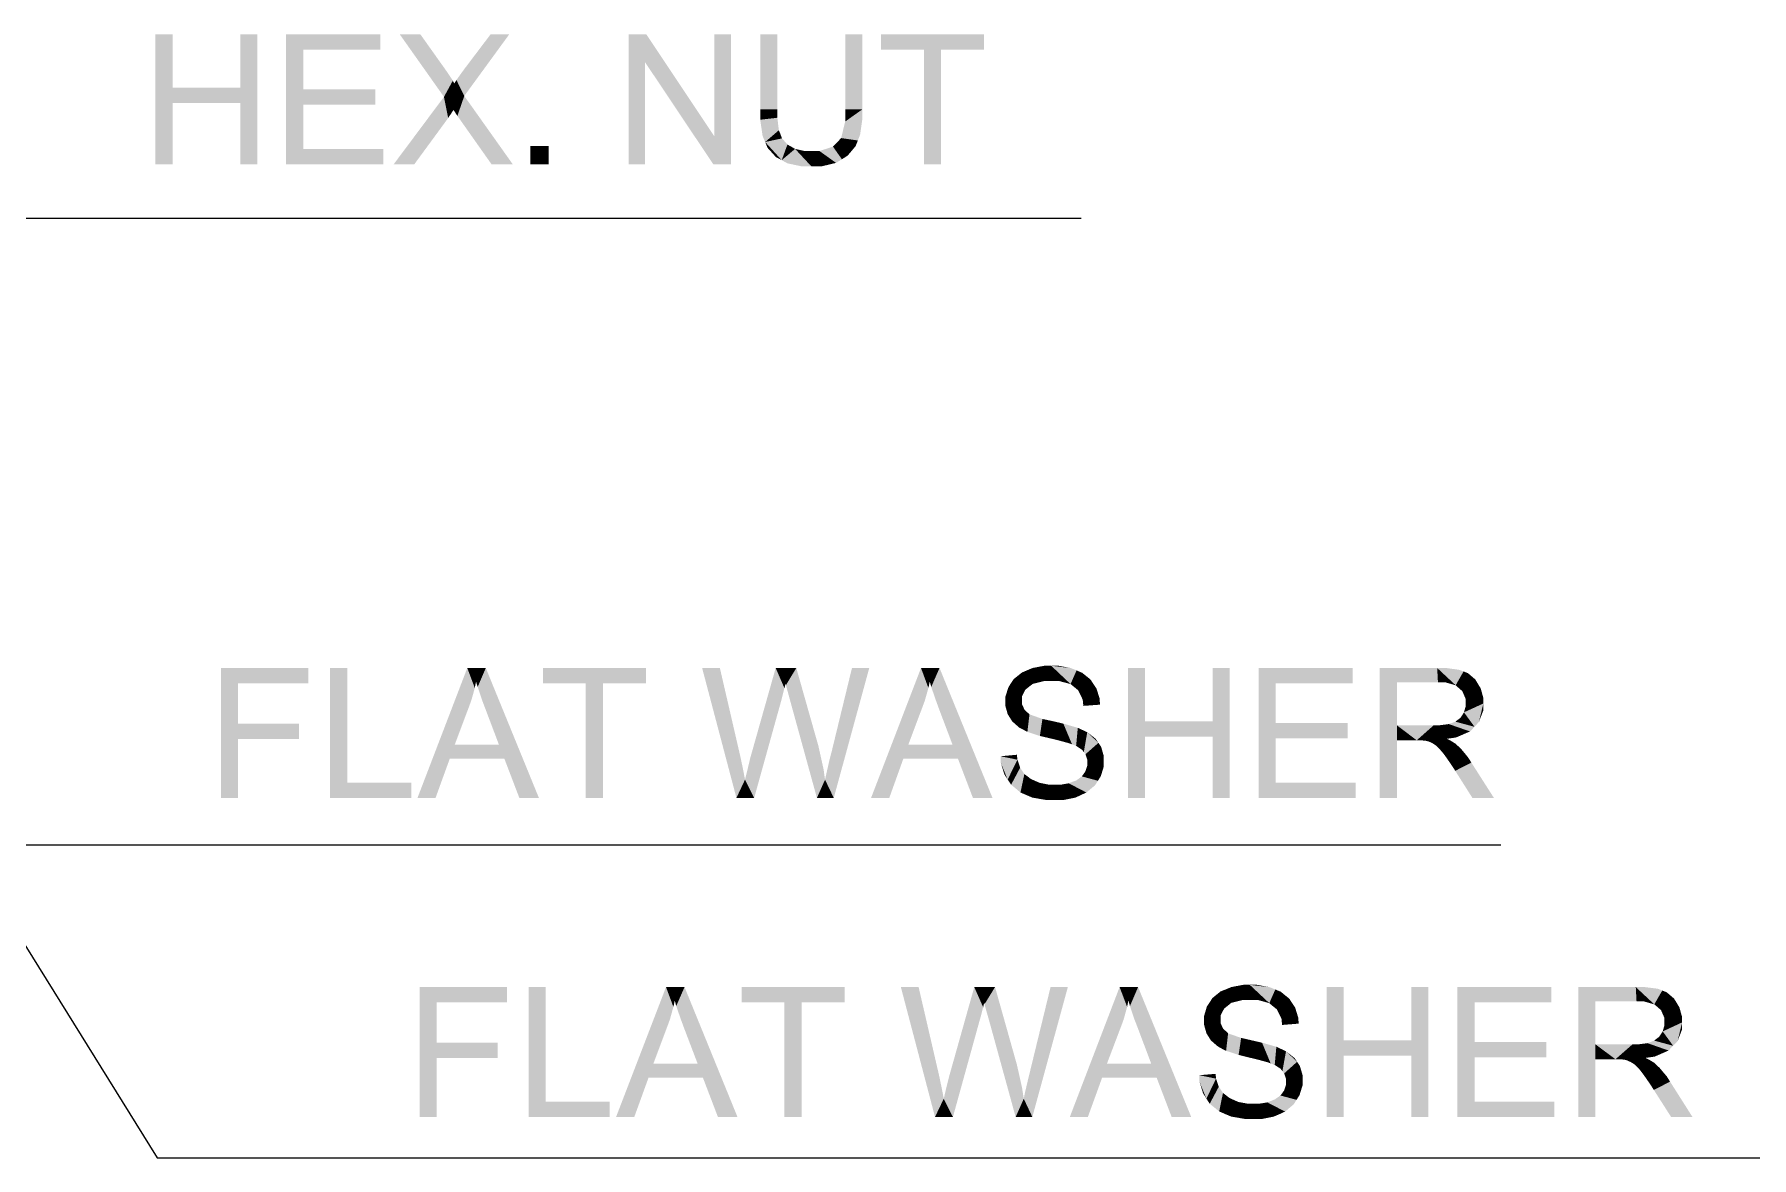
# Model space of a CAD drawing. Header units: millimetres. Extents: x 2 to 579, y 1 to 405.
# Drawn here: x 269.63 to 281.05, y 115.74 to 123.21 of the extents above; entities that cross this region are included whole.
import ezdxf

# ---------------------------------------------------------------- set-up
doc = ezdxf.new("R2010")
doc.units = ezdxf.units.MM
doc.linetypes.add('XKITLINE00', pattern=[0])
doc.layers.add('LinkedObject', color=7, linetype='Continuous', lineweight=0)

# ---------------------------------------------------------------- blocks, each defined once
blk = doc.blocks.new('*A4')
at = {"layer": 'LinkedObject'}
for points in [[(270.553, 122.858), (270.439, 122.349), (270.439, 123.213)], [(270.553, 122.858), (270.439, 123.213), (270.553, 123.213)], [(271.117, 123.213), (271.003, 122.858), (271.003, 123.213)], [(271.003, 122.756), (271.003, 122.858), (271.117, 123.213)], [(271.003, 122.756), (271.117, 123.213), (271.117, 122.349)], [(271.422, 122.847), (271.308, 122.349), (271.308, 123.213)], [(271.422, 122.847), (271.308, 123.213), (271.422, 123.111)], [(271.933, 123.111), (271.308, 123.213), (271.933, 123.213)], [(271.422, 123.111), (271.308, 123.213), (271.933, 123.111)], [(272.2, 123.213), (272.357, 122.797), (272.063, 123.213)], [(272.357, 122.992), (272.357, 122.797), (272.2, 123.213)], [(272.492, 122.803), (272.493, 122.983), (272.791, 123.213)], [(272.791, 123.213), (272.493, 122.983), (272.667, 123.213)], [(273.584, 123.213), (273.694, 123.027), (273.584, 122.349)], [(273.694, 123.027), (273.584, 123.213), (273.702, 123.213)], [(273.694, 123.027), (273.702, 123.213), (274.147, 122.349)], [(274.147, 122.349), (273.702, 123.213), (274.154, 122.535)], [(274.264, 123.213), (274.154, 122.535), (274.154, 123.213)], [(274.264, 122.349), (274.154, 122.535), (274.264, 123.213)], [(274.573, 123.213), (274.459, 122.714), (274.459, 123.213)], [(274.573, 122.714), (274.459, 122.714), (274.573, 123.213)], [(275.138, 123.213), (275.024, 122.714), (275.024, 123.213)], [(275.138, 122.714), (275.024, 122.714), (275.138, 123.213)], [(275.263, 123.213), (275.547, 123.111), (275.263, 123.111)], [(275.661, 123.111), (275.547, 123.111), (275.263, 123.213)], [(275.661, 123.111), (275.263, 123.213), (275.947, 123.213)], [(275.661, 123.111), (275.947, 123.213), (275.947, 123.111)], [(275.547, 122.349), (275.661, 123.111), (275.661, 122.349)], [(275.547, 123.111), (275.661, 123.111), (275.547, 122.349)], [(272.381, 122.958), (272.357, 122.797), (272.357, 122.992)], [(272.416, 122.905), (272.357, 122.797), (272.381, 122.958)], [(272.474, 122.957), (272.492, 122.803), (272.44, 122.909)], [(272.493, 122.983), (272.492, 122.803), (272.474, 122.957)], [(273.584, 122.349), (273.694, 123.027), (273.694, 122.349)], [(270.553, 122.756), (270.439, 122.349), (270.553, 122.858)], [(270.553, 122.858), (271.003, 122.756), (270.553, 122.756)], [(271.003, 122.858), (271.003, 122.756), (270.553, 122.858)], [(271.422, 122.745), (271.308, 122.349), (271.422, 122.847)], [(271.901, 122.745), (271.422, 122.847), (271.901, 122.847)], [(271.422, 122.745), (271.422, 122.847), (271.901, 122.745)], [(272.426, 122.886), (272.357, 122.797), (272.416, 122.905)], [(272.357, 122.797), (272.426, 122.886), (272.492, 122.803)], [(272.44, 122.909), (272.492, 122.803), (272.426, 122.886)], [(270.439, 122.349), (270.553, 122.756), (270.553, 122.349)], [(271.003, 122.756), (271.117, 122.349), (271.003, 122.349)], [(271.422, 122.451), (271.308, 122.349), (271.422, 122.745)], [(272.357, 122.797), (272.379, 122.648), (272.023, 122.349)], [(272.492, 122.803), (272.42, 122.71), (272.357, 122.797)], [(272.379, 122.648), (272.357, 122.797), (272.385, 122.657)], [(272.385, 122.657), (272.357, 122.797), (272.406, 122.688)], [(272.406, 122.688), (272.357, 122.797), (272.42, 122.71)], [(272.42, 122.71), (272.492, 122.803), (272.429, 122.697)], [(272.429, 122.697), (272.492, 122.803), (272.446, 122.67)], [(272.446, 122.67), (272.492, 122.803), (272.456, 122.657)], [(272.456, 122.657), (272.492, 122.803), (272.673, 122.349)], [(272.673, 122.349), (272.492, 122.803), (272.814, 122.349)], [(274.573, 122.714), (274.459, 122.645), (274.459, 122.714)], [(274.573, 122.658), (274.459, 122.645), (274.573, 122.714)], [(274.997, 122.523), (275.138, 122.714), (275.108, 122.507)], [(275.024, 122.633), (275.138, 122.714), (274.997, 122.523)], [(275.138, 122.714), (275.024, 122.633), (275.024, 122.714)], [(275.108, 122.507), (275.138, 122.714), (275.123, 122.545)], [(275.123, 122.545), (275.138, 122.714), (275.138, 122.649)], [(272.023, 122.349), (272.379, 122.648), (272.16, 122.349)], [(274.573, 122.658), (274.492, 122.497), (274.459, 122.645)], [(274.459, 122.645), (274.492, 122.497), (274.475, 122.537)], [(274.583, 122.575), (274.492, 122.497), (274.573, 122.658)], [(274.154, 122.535), (274.264, 122.349), (274.147, 122.349)], [(274.492, 122.497), (274.583, 122.575), (274.594, 122.548)], [(274.604, 122.521), (274.492, 122.497), (274.594, 122.548)], [(274.604, 122.521), (274.602, 122.376), (274.492, 122.497)], [(274.492, 122.497), (274.602, 122.376), (274.508, 122.458)], [(274.64, 122.48), (274.602, 122.376), (274.604, 122.521)], [(274.97, 122.494), (275.04, 122.406), (274.943, 122.466)], [(275.108, 122.507), (274.97, 122.494), (274.997, 122.523)], [(275.093, 122.469), (274.97, 122.494), (275.108, 122.507)], [(275.04, 122.406), (274.97, 122.494), (275.093, 122.469)], [(271.308, 122.349), (271.422, 122.451), (271.953, 122.349)], [(271.953, 122.349), (271.422, 122.451), (271.953, 122.451)], [(273.053, 122.47), (272.932, 122.349), (272.932, 122.47)], [(273.053, 122.349), (272.932, 122.349), (273.053, 122.47)], [(274.508, 122.458), (274.602, 122.376), (274.563, 122.397)], [(274.602, 122.376), (274.64, 122.48), (274.665, 122.466)], [(274.691, 122.451), (274.602, 122.376), (274.665, 122.466)], [(274.691, 122.451), (274.8, 122.334), (274.602, 122.376)], [(274.602, 122.376), (274.8, 122.334), (274.64, 122.355)], [(274.753, 122.437), (274.8, 122.334), (274.691, 122.451)], [(274.8, 122.334), (274.753, 122.437), (274.79, 122.437)], [(274.853, 122.437), (274.8, 122.334), (274.79, 122.437)], [(274.8, 122.334), (274.853, 122.437), (274.863, 122.334)], [(275.002, 122.382), (274.853, 122.437), (274.943, 122.466)], [(274.963, 122.358), (274.853, 122.437), (275.002, 122.382)], [(274.863, 122.334), (274.853, 122.437), (274.963, 122.358)], [(274.943, 122.466), (275.04, 122.406), (275.002, 122.382)], [(274.64, 122.355), (274.8, 122.334), (274.739, 122.334)], [(270.988, 118.629), (270.874, 118.135), (270.874, 118.999)], [(270.988, 118.629), (270.874, 118.999), (270.988, 118.897)], [(271.456, 118.897), (270.874, 118.999), (271.456, 118.999)], [(270.988, 118.897), (270.874, 118.999), (271.456, 118.897)], [(271.714, 118.999), (271.6, 118.135), (271.6, 118.999)], [(271.714, 118.237), (271.6, 118.135), (271.714, 118.999)], [(272.512, 118.999), (272.524, 118.743), (272.181, 118.135)], [(272.524, 118.743), (272.512, 118.999), (272.539, 118.784)], [(272.539, 118.784), (272.512, 118.999), (272.562, 118.866)], [(272.562, 118.866), (272.512, 118.999), (272.57, 118.908)], [(272.635, 118.999), (272.57, 118.908), (272.512, 118.999)], [(272.57, 118.908), (272.635, 118.999), (272.581, 118.873)], [(272.581, 118.873), (272.635, 118.999), (272.611, 118.783)], [(272.611, 118.783), (272.635, 118.999), (272.632, 118.728)], [(272.632, 118.728), (272.635, 118.999), (272.722, 118.49)], [(272.722, 118.49), (272.635, 118.999), (272.758, 118.397)], [(272.758, 118.397), (272.635, 118.999), (272.988, 118.135)], [(273.015, 118.999), (273.299, 118.897), (273.015, 118.897)], [(273.413, 118.897), (273.299, 118.897), (273.015, 118.999)], [(273.413, 118.897), (273.015, 118.999), (273.699, 118.999)], [(273.413, 118.897), (273.699, 118.999), (273.699, 118.897)], [(274.191, 118.999), (274.301, 118.135), (274.073, 118.999)], [(274.322, 118.432), (274.301, 118.135), (274.191, 118.999)], [(274.562, 118.999), (274.602, 118.793), (274.397, 118.415)], [(274.602, 118.793), (274.562, 118.999), (274.607, 118.814)], [(274.607, 118.814), (274.562, 118.999), (274.62, 118.865)], [(274.62, 118.865), (274.562, 118.999), (274.628, 118.895)], [(274.699, 118.999), (274.628, 118.895), (274.562, 118.999)], [(274.628, 118.895), (274.699, 118.999), (274.63, 118.885)], [(274.63, 118.885), (274.699, 118.999), (274.644, 118.834)], [(274.644, 118.834), (274.699, 118.999), (274.655, 118.793)], [(274.655, 118.793), (274.699, 118.999), (274.823, 118.561)], [(275.184, 118.999), (274.934, 118.443), (275.069, 118.999)], [(274.948, 118.135), (274.934, 118.443), (275.184, 118.999)], [(275.528, 118.999), (275.539, 118.743), (275.196, 118.135)], [(275.539, 118.743), (275.528, 118.999), (275.554, 118.784)], [(275.554, 118.784), (275.528, 118.999), (275.577, 118.866)], [(275.577, 118.866), (275.528, 118.999), (275.586, 118.908)], [(275.651, 118.999), (275.586, 118.908), (275.528, 118.999)], [(275.586, 118.908), (275.651, 118.999), (275.596, 118.873)], [(275.596, 118.873), (275.651, 118.999), (275.627, 118.783)], [(275.627, 118.783), (275.651, 118.999), (275.647, 118.728)], [(275.647, 118.728), (275.651, 118.999), (275.737, 118.49)], [(275.737, 118.49), (275.651, 118.999), (275.773, 118.397)], [(275.773, 118.397), (275.651, 118.999), (276.003, 118.135)], [(276.199, 118.969), (276.246, 118.874), (276.145, 118.926)], [(276.27, 118.893), (276.199, 118.969), (276.234, 118.984)], [(276.246, 118.874), (276.199, 118.969), (276.27, 118.893)], [(276.27, 118.999), (276.345, 118.912), (276.234, 118.984)], [(276.234, 118.984), (276.345, 118.912), (276.27, 118.893)], [(276.349, 119.014), (276.345, 118.912), (276.27, 118.999)], [(276.393, 119.014), (276.345, 118.912), (276.349, 119.014)], [(276.345, 118.912), (276.393, 119.014), (276.397, 118.912)], [(276.393, 119.014), (276.447, 118.912), (276.397, 118.912)], [(276.525, 118.998), (276.393, 119.014), (276.441, 119.014)], [(276.562, 118.983), (276.393, 119.014), (276.525, 118.998)], [(276.522, 118.892), (276.393, 119.014), (276.562, 118.983)], [(276.447, 118.912), (276.393, 119.014), (276.522, 118.892)], [(276.562, 118.983), (276.548, 118.871), (276.522, 118.892)], [(276.599, 118.967), (276.548, 118.871), (276.562, 118.983)], [(276.548, 118.871), (276.599, 118.967), (276.573, 118.85)], [(276.573, 118.85), (276.599, 118.967), (276.675, 118.891)], [(276.675, 118.891), (276.599, 118.967), (276.655, 118.922)], [(277.017, 118.644), (276.903, 118.135), (276.903, 118.999)], [(277.017, 118.644), (276.903, 118.999), (277.017, 118.999)], [(277.58, 118.999), (277.466, 118.644), (277.466, 118.999)], [(277.466, 118.542), (277.466, 118.644), (277.58, 118.999)], [(277.466, 118.542), (277.58, 118.999), (277.58, 118.135)], [(277.886, 118.633), (277.772, 118.135), (277.772, 118.999)], [(277.886, 118.633), (277.772, 118.999), (277.886, 118.897)], [(278.397, 118.897), (277.772, 118.999), (278.397, 118.999)], [(277.886, 118.897), (277.772, 118.999), (278.397, 118.897)], [(278.691, 118.618), (278.577, 118.135), (278.577, 118.999)], [(278.577, 118.999), (278.691, 118.904), (278.691, 118.618)], [(278.964, 118.904), (278.577, 118.999), (278.959, 118.999)], [(278.691, 118.904), (278.577, 118.999), (278.964, 118.904)], [(278.959, 118.999), (279.012, 118.904), (278.964, 118.904)], [(279.104, 118.987), (278.959, 118.999), (279.017, 118.999)], [(279.134, 118.976), (278.959, 118.999), (279.104, 118.987)], [(279.082, 118.884), (278.959, 118.999), (279.134, 118.976)], [(279.012, 118.904), (278.959, 118.999), (279.082, 118.884)], [(279.134, 118.976), (279.104, 118.864), (279.082, 118.884)], [(279.164, 118.964), (279.104, 118.864), (279.134, 118.976)], [(279.104, 118.864), (279.164, 118.964), (279.126, 118.845)], [(279.126, 118.845), (279.164, 118.964), (279.23, 118.893)], [(279.23, 118.893), (279.164, 118.964), (279.212, 118.923)], [(273.299, 118.135), (273.413, 118.897), (273.413, 118.135)], [(273.299, 118.897), (273.413, 118.897), (273.299, 118.135)], [(276.126, 118.898), (276.089, 118.775), (276.108, 118.869)], [(276.222, 118.855), (276.089, 118.775), (276.126, 118.898)], [(276.108, 118.869), (276.089, 118.775), (276.089, 118.808)], [(276.199, 118.81), (276.089, 118.775), (276.222, 118.855)], [(276.145, 118.926), (276.246, 118.874), (276.126, 118.898)], [(276.126, 118.898), (276.246, 118.874), (276.222, 118.855)], [(276.675, 118.891), (276.603, 118.788), (276.573, 118.85)], [(276.695, 118.861), (276.603, 118.788), (276.675, 118.891)], [(276.716, 118.793), (276.603, 118.788), (276.695, 118.861)], [(279.23, 118.893), (279.148, 118.794), (279.126, 118.845)], [(279.248, 118.864), (279.148, 118.794), (279.23, 118.893)], [(279.266, 118.799), (279.148, 118.794), (279.248, 118.864)], [(272.181, 118.135), (272.524, 118.743), (272.429, 118.49)], [(274.397, 118.415), (274.602, 118.793), (274.419, 118.135)], [(274.823, 118.561), (274.836, 118.135), (274.655, 118.793)], [(275.196, 118.135), (275.539, 118.743), (275.444, 118.49)], [(276.089, 118.775), (276.199, 118.81), (276.199, 118.783)], [(276.199, 118.759), (276.089, 118.775), (276.199, 118.783)], [(276.089, 118.775), (276.199, 118.759), (276.089, 118.745)], [(276.089, 118.745), (276.199, 118.759), (276.104, 118.692)], [(276.104, 118.692), (276.199, 118.759), (276.119, 118.668)], [(276.119, 118.668), (276.199, 118.759), (276.216, 118.721)], [(276.216, 118.721), (276.18, 118.603), (276.119, 118.668)], [(276.232, 118.706), (276.18, 118.603), (276.216, 118.721)], [(276.717, 118.755), (276.603, 118.788), (276.716, 118.793)], [(276.603, 118.788), (276.717, 118.755), (276.607, 118.747)], [(279.137, 118.704), (279.266, 118.763), (279.207, 118.608)], [(279.148, 118.743), (279.266, 118.763), (279.137, 118.704)], [(279.266, 118.763), (279.148, 118.794), (279.266, 118.799)], [(279.148, 118.794), (279.266, 118.763), (279.148, 118.763)], [(279.266, 118.763), (279.148, 118.743), (279.148, 118.763)], [(279.207, 118.608), (279.266, 118.763), (279.236, 118.64)], [(279.236, 118.64), (279.266, 118.763), (279.266, 118.717)], [(270.988, 118.527), (270.874, 118.135), (270.988, 118.629)], [(271.393, 118.527), (270.988, 118.629), (271.393, 118.629)], [(270.988, 118.527), (270.988, 118.629), (271.393, 118.527)], [(276.119, 118.668), (276.18, 118.603), (276.134, 118.644)], [(276.18, 118.603), (276.232, 118.706), (276.211, 118.587)], [(276.211, 118.587), (276.232, 118.706), (276.249, 118.691)], [(276.211, 118.587), (276.249, 118.691), (276.235, 118.574)], [(276.235, 118.574), (276.249, 118.691), (276.318, 118.547)], [(276.318, 118.547), (276.249, 118.691), (276.335, 118.66)], [(276.318, 118.547), (276.335, 118.66), (276.378, 118.533)], [(276.378, 118.533), (276.335, 118.66), (276.405, 118.645)], [(276.378, 118.533), (276.405, 118.645), (276.437, 118.519)], [(276.437, 118.519), (276.405, 118.645), (276.474, 118.629)], [(276.437, 118.519), (276.474, 118.629), (276.514, 118.498)], [(276.514, 118.498), (276.474, 118.629), (276.532, 118.491)], [(276.532, 118.491), (276.474, 118.629), (276.559, 118.481)], [(276.57, 118.601), (276.559, 118.481), (276.474, 118.629)], [(277.017, 118.542), (276.903, 118.135), (277.017, 118.644)], [(277.017, 118.644), (277.466, 118.542), (277.017, 118.542)], [(277.466, 118.644), (277.466, 118.542), (277.017, 118.644)], [(277.886, 118.531), (277.772, 118.135), (277.886, 118.633)], [(278.365, 118.531), (277.886, 118.633), (278.365, 118.633)], [(277.886, 118.531), (277.886, 118.633), (278.365, 118.531)], [(278.691, 118.618), (278.691, 118.518), (278.577, 118.135)], [(278.823, 118.518), (278.691, 118.618), (278.936, 118.618)], [(278.691, 118.518), (278.691, 118.618), (278.823, 118.518)], [(278.823, 118.518), (278.936, 118.618), (278.845, 118.518)], [(278.845, 118.518), (278.936, 118.618), (278.877, 118.516)], [(278.877, 118.516), (278.936, 118.618), (278.886, 118.514)], [(278.886, 118.514), (278.936, 118.618), (278.9, 118.511)], [(278.9, 118.511), (278.936, 118.618), (278.926, 118.5)], [(278.926, 118.5), (278.936, 118.618), (278.975, 118.618)], [(278.926, 118.5), (278.975, 118.618), (278.939, 118.491)], [(278.975, 118.618), (279.023, 118.528), (278.939, 118.491)], [(279.036, 118.626), (279.023, 118.528), (278.975, 118.618)], [(279.023, 118.528), (279.036, 118.626), (279.085, 118.537)], [(279.058, 118.634), (279.207, 118.608), (279.036, 118.626)], [(279.177, 118.577), (279.036, 118.626), (279.207, 118.608)], [(279.085, 118.537), (279.036, 118.626), (279.177, 118.577)], [(279.08, 118.642), (279.207, 118.608), (279.058, 118.634)], [(279.207, 118.608), (279.08, 118.642), (279.114, 118.668)], [(279.126, 118.686), (279.207, 118.608), (279.114, 118.668)], [(279.137, 118.704), (279.207, 118.608), (279.126, 118.686)], [(270.874, 118.135), (270.988, 118.527), (270.988, 118.135)], [(272.396, 118.397), (272.181, 118.135), (272.429, 118.49)], [(272.429, 118.49), (272.758, 118.397), (272.396, 118.397)], [(272.722, 118.49), (272.758, 118.397), (272.429, 118.49)], [(274.846, 118.48), (274.836, 118.135), (274.823, 118.561)], [(275.411, 118.397), (275.196, 118.135), (275.444, 118.49)], [(275.444, 118.49), (275.773, 118.397), (275.411, 118.397)], [(275.737, 118.49), (275.773, 118.397), (275.444, 118.49)], [(276.596, 118.589), (276.559, 118.481), (276.57, 118.601)], [(276.559, 118.481), (276.596, 118.589), (276.598, 118.455)], [(276.598, 118.455), (276.596, 118.589), (276.633, 118.572)], [(276.598, 118.455), (276.633, 118.572), (276.61, 118.44)], [(276.61, 118.44), (276.633, 118.572), (276.621, 118.425)], [(276.633, 118.572), (276.707, 118.501), (276.621, 118.425)], [(276.621, 118.425), (276.707, 118.501), (276.633, 118.389)], [(276.707, 118.501), (276.633, 118.572), (276.689, 118.528)], [(276.633, 118.389), (276.707, 118.501), (276.725, 118.475)], [(276.903, 118.135), (277.017, 118.542), (277.017, 118.135)], [(277.466, 118.542), (277.58, 118.135), (277.466, 118.135)], [(277.886, 118.237), (277.772, 118.135), (277.886, 118.531)], [(278.577, 118.135), (278.691, 118.518), (278.691, 118.135)], [(278.939, 118.491), (279.023, 118.528), (278.951, 118.483)], [(279.023, 118.528), (278.98, 118.454), (278.951, 118.483)], [(279.046, 118.517), (278.98, 118.454), (279.023, 118.528)], [(278.98, 118.454), (279.046, 118.517), (278.997, 118.434)], [(278.997, 118.434), (279.046, 118.517), (279.013, 118.413)], [(279.013, 118.413), (279.046, 118.517), (279.092, 118.485)], [(279.092, 118.485), (279.046, 118.517), (279.08, 118.496)], [(272.181, 118.135), (272.396, 118.397), (272.301, 118.135)], [(272.758, 118.397), (272.988, 118.135), (272.858, 118.135)], [(274.332, 118.388), (274.301, 118.135), (274.322, 118.432)], [(274.35, 118.299), (274.301, 118.135), (274.332, 118.388)], [(274.394, 118.405), (274.419, 118.135), (274.375, 118.325)], [(274.397, 118.415), (274.419, 118.135), (274.394, 118.405)], [(274.88, 118.327), (274.836, 118.135), (274.846, 118.48)], [(274.92, 118.39), (274.948, 118.135), (274.899, 118.297)], [(274.934, 118.443), (274.948, 118.135), (274.92, 118.39)], [(275.196, 118.135), (275.411, 118.397), (275.317, 118.135)], [(275.773, 118.397), (276.003, 118.135), (275.873, 118.135)], [(276.169, 118.389), (276.057, 118.412), (276.165, 118.422)], [(276.057, 118.412), (276.104, 118.257), (276.058, 118.369)], [(276.169, 118.389), (276.104, 118.257), (276.057, 118.412)], [(276.187, 118.336), (276.104, 118.257), (276.169, 118.389)], [(276.621, 118.312), (276.743, 118.379), (276.723, 118.279)], [(276.633, 118.349), (276.743, 118.379), (276.621, 118.312)], [(276.633, 118.389), (276.725, 118.475), (276.633, 118.369)], [(276.633, 118.369), (276.725, 118.475), (276.633, 118.349)], [(276.725, 118.475), (276.743, 118.379), (276.633, 118.349)], [(276.723, 118.279), (276.743, 118.379), (276.743, 118.344)], [(276.743, 118.379), (276.725, 118.475), (276.743, 118.413)], [(279.092, 118.485), (279.054, 118.354), (279.013, 118.413)], [(279.117, 118.462), (279.054, 118.354), (279.092, 118.485)], [(279.164, 118.405), (279.054, 118.354), (279.117, 118.462)], [(279.054, 118.354), (279.164, 118.405), (279.079, 118.315)], [(279.079, 118.315), (279.164, 118.405), (279.186, 118.37)], [(274.358, 118.256), (274.301, 118.135), (274.35, 118.299)], [(274.375, 118.325), (274.419, 118.135), (274.358, 118.256)], [(274.89, 118.256), (274.836, 118.135), (274.88, 118.327)], [(274.899, 118.297), (274.948, 118.135), (274.89, 118.256)], [(276.058, 118.369), (276.104, 118.257), (276.082, 118.291)], [(276.104, 118.257), (276.187, 118.336), (276.127, 118.223)], [(276.127, 118.223), (276.187, 118.336), (276.189, 118.171)], [(276.201, 118.315), (276.189, 118.171), (276.187, 118.336)], [(276.215, 118.294), (276.189, 118.171), (276.201, 118.315)], [(276.215, 118.294), (276.228, 118.154), (276.189, 118.171)], [(276.258, 118.261), (276.228, 118.154), (276.215, 118.294)], [(276.228, 118.154), (276.258, 118.261), (276.268, 118.137)], [(276.287, 118.248), (276.268, 118.137), (276.258, 118.261)], [(276.597, 118.278), (276.704, 118.249), (276.56, 118.251)], [(276.609, 118.295), (276.723, 118.279), (276.597, 118.278)], [(276.704, 118.249), (276.597, 118.278), (276.723, 118.279)], [(276.621, 118.312), (276.723, 118.279), (276.609, 118.295)], [(279.079, 118.315), (279.186, 118.37), (279.193, 118.135)], [(279.193, 118.135), (279.186, 118.37), (279.336, 118.135)], [(271.6, 118.135), (271.714, 118.237), (272.139, 118.135)], [(272.139, 118.135), (271.714, 118.237), (272.139, 118.237)], [(274.358, 118.256), (274.419, 118.135), (274.301, 118.135)], [(274.89, 118.256), (274.948, 118.135), (274.836, 118.135)], [(276.317, 118.235), (276.268, 118.137), (276.287, 118.248)], [(276.317, 118.235), (276.366, 118.12), (276.268, 118.137)], [(276.383, 118.222), (276.366, 118.12), (276.317, 118.235)], [(276.383, 118.222), (276.424, 118.12), (276.366, 118.12)], [(276.42, 118.222), (276.424, 118.12), (276.383, 118.222)], [(276.42, 118.222), (276.471, 118.12), (276.424, 118.12)], [(276.452, 118.222), (276.471, 118.12), (276.42, 118.222)], [(276.51, 118.232), (276.591, 118.154), (276.452, 118.222)], [(276.452, 118.222), (276.591, 118.154), (276.471, 118.12)], [(276.471, 118.12), (276.591, 118.154), (276.554, 118.137)], [(276.535, 118.242), (276.684, 118.218), (276.51, 118.232)], [(276.627, 118.171), (276.51, 118.232), (276.684, 118.218)], [(276.591, 118.154), (276.51, 118.232), (276.627, 118.171)], [(276.56, 118.251), (276.684, 118.218), (276.535, 118.242)], [(276.56, 118.251), (276.704, 118.249), (276.684, 118.218)], [(277.772, 118.135), (277.886, 118.237), (278.417, 118.135)], [(278.417, 118.135), (277.886, 118.237), (278.417, 118.237)], [(277.67, 116.892), (277.666, 116.791), (277.591, 116.877)], [(277.713, 116.892), (277.666, 116.791), (277.67, 116.892)], [(277.666, 116.791), (277.713, 116.892), (277.718, 116.791)], [(277.713, 116.892), (277.768, 116.791), (277.718, 116.791)], [(277.846, 116.876), (277.713, 116.892), (277.761, 116.892)], [(277.883, 116.861), (277.713, 116.892), (277.846, 116.876)], [(277.843, 116.77), (277.713, 116.892), (277.883, 116.861)], [(277.768, 116.791), (277.713, 116.892), (277.843, 116.77)], [(272.309, 116.507), (272.195, 116.013), (272.195, 116.877)], [(272.309, 116.507), (272.195, 116.877), (272.309, 116.775)], [(272.777, 116.775), (272.195, 116.877), (272.777, 116.877)], [(272.309, 116.775), (272.195, 116.877), (272.777, 116.775)], [(273.034, 116.877), (272.92, 116.013), (272.92, 116.877)], [(273.034, 116.115), (272.92, 116.013), (273.034, 116.877)], [(273.833, 116.877), (273.844, 116.621), (273.501, 116.013)], [(273.844, 116.621), (273.833, 116.877), (273.859, 116.662)], [(273.859, 116.662), (273.833, 116.877), (273.882, 116.745)], [(273.882, 116.745), (273.833, 116.877), (273.891, 116.787)], [(273.956, 116.877), (273.891, 116.787), (273.833, 116.877)], [(273.891, 116.787), (273.956, 116.877), (273.901, 116.751)], [(273.901, 116.751), (273.956, 116.877), (273.932, 116.661)], [(273.932, 116.661), (273.956, 116.877), (273.952, 116.607)], [(273.952, 116.607), (273.956, 116.877), (274.043, 116.368)], [(274.043, 116.368), (273.956, 116.877), (274.078, 116.275)], [(274.078, 116.275), (273.956, 116.877), (274.308, 116.013)], [(274.336, 116.877), (274.62, 116.775), (274.336, 116.775)], [(274.734, 116.775), (274.62, 116.775), (274.336, 116.877)], [(274.734, 116.775), (274.336, 116.877), (275.02, 116.877)], [(274.734, 116.775), (275.02, 116.877), (275.02, 116.775)], [(275.512, 116.877), (275.621, 116.013), (275.394, 116.877)], [(275.643, 116.311), (275.621, 116.013), (275.512, 116.877)], [(275.882, 116.877), (275.922, 116.671), (275.718, 116.294)], [(275.922, 116.671), (275.882, 116.877), (275.928, 116.692)], [(275.928, 116.692), (275.882, 116.877), (275.941, 116.743)], [(275.941, 116.743), (275.882, 116.877), (275.948, 116.773)], [(276.02, 116.877), (275.948, 116.773), (275.882, 116.877)], [(275.948, 116.773), (276.02, 116.877), (275.95, 116.763)], [(275.95, 116.763), (276.02, 116.877), (275.964, 116.712)], [(275.964, 116.712), (276.02, 116.877), (275.976, 116.671)], [(275.976, 116.671), (276.02, 116.877), (276.143, 116.44)], [(276.504, 116.877), (276.254, 116.322), (276.389, 116.877)], [(276.268, 116.013), (276.254, 116.322), (276.504, 116.877)], [(276.848, 116.877), (276.86, 116.621), (276.517, 116.013)], [(276.86, 116.621), (276.848, 116.877), (276.875, 116.662)], [(276.875, 116.662), (276.848, 116.877), (276.898, 116.745)], [(276.898, 116.745), (276.848, 116.877), (276.906, 116.787)], [(276.971, 116.877), (276.906, 116.787), (276.848, 116.877)], [(276.906, 116.787), (276.971, 116.877), (276.917, 116.751)], [(276.917, 116.751), (276.971, 116.877), (276.947, 116.661)], [(276.947, 116.661), (276.971, 116.877), (276.968, 116.607)], [(276.968, 116.607), (276.971, 116.877), (277.058, 116.368)], [(277.058, 116.368), (276.971, 116.877), (277.094, 116.275)], [(277.094, 116.275), (276.971, 116.877), (277.324, 116.013)], [(277.447, 116.776), (277.41, 116.654), (277.428, 116.748)], [(277.543, 116.734), (277.41, 116.654), (277.447, 116.776)], [(277.465, 116.804), (277.567, 116.753), (277.447, 116.776)], [(277.447, 116.776), (277.567, 116.753), (277.543, 116.734)], [(277.519, 116.848), (277.567, 116.753), (277.465, 116.804)], [(277.59, 116.772), (277.519, 116.848), (277.555, 116.862)], [(277.567, 116.753), (277.519, 116.848), (277.59, 116.772)], [(277.591, 116.877), (277.666, 116.791), (277.555, 116.862)], [(277.555, 116.862), (277.666, 116.791), (277.59, 116.772)], [(277.883, 116.861), (277.868, 116.749), (277.843, 116.77)], [(277.919, 116.846), (277.868, 116.749), (277.883, 116.861)], [(277.868, 116.749), (277.919, 116.846), (277.894, 116.728)], [(277.894, 116.728), (277.919, 116.846), (277.995, 116.77)], [(277.995, 116.77), (277.919, 116.846), (277.976, 116.8)], [(278.338, 116.522), (278.224, 116.013), (278.224, 116.877)], [(278.338, 116.522), (278.224, 116.877), (278.338, 116.877)], [(278.901, 116.877), (278.787, 116.522), (278.787, 116.877)], [(278.787, 116.42), (278.787, 116.522), (278.901, 116.877)], [(278.787, 116.42), (278.901, 116.877), (278.901, 116.013)], [(279.207, 116.511), (279.093, 116.013), (279.093, 116.877)], [(279.207, 116.511), (279.093, 116.877), (279.207, 116.775)], [(279.717, 116.775), (279.093, 116.877), (279.717, 116.877)], [(279.207, 116.775), (279.093, 116.877), (279.717, 116.775)], [(280.011, 116.496), (279.897, 116.013), (279.897, 116.877)], [(279.897, 116.877), (280.011, 116.782), (280.011, 116.496)], [(280.284, 116.782), (279.897, 116.877), (280.279, 116.877)], [(280.011, 116.782), (279.897, 116.877), (280.284, 116.782)], [(280.279, 116.877), (280.332, 116.782), (280.284, 116.782)], [(280.425, 116.866), (280.279, 116.877), (280.337, 116.877)], [(280.455, 116.854), (280.279, 116.877), (280.425, 116.866)], [(280.402, 116.762), (280.279, 116.877), (280.455, 116.854)], [(280.332, 116.782), (280.279, 116.877), (280.402, 116.762)], [(280.455, 116.854), (280.425, 116.743), (280.402, 116.762)], [(280.485, 116.842), (280.425, 116.743), (280.455, 116.854)], [(280.425, 116.743), (280.485, 116.842), (280.447, 116.723)], [(280.447, 116.723), (280.485, 116.842), (280.551, 116.772)], [(280.551, 116.772), (280.485, 116.842), (280.533, 116.801)], [(274.62, 116.013), (274.734, 116.775), (274.734, 116.013)], [(274.62, 116.775), (274.734, 116.775), (274.62, 116.013)], [(275.718, 116.294), (275.922, 116.671), (275.74, 116.013)], [(276.143, 116.44), (276.157, 116.013), (275.976, 116.671)], [(277.428, 116.748), (277.41, 116.654), (277.41, 116.686)], [(277.519, 116.688), (277.41, 116.654), (277.543, 116.734)], [(277.41, 116.654), (277.519, 116.688), (277.519, 116.661)], [(277.995, 116.77), (277.924, 116.666), (277.894, 116.728)], [(278.015, 116.74), (277.924, 116.666), (277.995, 116.77)], [(278.036, 116.672), (277.924, 116.666), (278.015, 116.74)], [(278.038, 116.634), (277.924, 116.666), (278.036, 116.672)], [(277.924, 116.666), (278.038, 116.634), (277.928, 116.625)], [(280.551, 116.772), (280.469, 116.673), (280.447, 116.723)], [(280.569, 116.742), (280.469, 116.673), (280.551, 116.772)], [(280.587, 116.677), (280.469, 116.673), (280.569, 116.742)], [(280.587, 116.642), (280.469, 116.673), (280.587, 116.677)], [(280.469, 116.673), (280.587, 116.642), (280.469, 116.642)], [(273.501, 116.013), (273.844, 116.621), (273.749, 116.368)], [(276.517, 116.013), (276.86, 116.621), (276.764, 116.368)], [(277.519, 116.638), (277.41, 116.654), (277.519, 116.661)], [(277.41, 116.654), (277.519, 116.638), (277.41, 116.624)], [(277.41, 116.624), (277.519, 116.638), (277.425, 116.57)], [(277.425, 116.57), (277.519, 116.638), (277.44, 116.546)], [(277.44, 116.546), (277.519, 116.638), (277.536, 116.6)], [(277.536, 116.6), (277.501, 116.482), (277.44, 116.546)], [(277.553, 116.585), (277.501, 116.482), (277.536, 116.6)], [(277.501, 116.482), (277.553, 116.585), (277.532, 116.465)], [(277.532, 116.465), (277.553, 116.585), (277.569, 116.569)], [(277.532, 116.465), (277.569, 116.569), (277.556, 116.453)], [(277.556, 116.453), (277.569, 116.569), (277.639, 116.426)], [(277.639, 116.426), (277.569, 116.569), (277.656, 116.539)], [(280.446, 116.564), (280.527, 116.487), (280.435, 116.547)], [(280.458, 116.582), (280.527, 116.487), (280.446, 116.564)], [(280.458, 116.582), (280.587, 116.642), (280.527, 116.487)], [(280.469, 116.621), (280.587, 116.642), (280.458, 116.582)], [(280.587, 116.642), (280.469, 116.621), (280.469, 116.642)], [(280.527, 116.487), (280.587, 116.642), (280.557, 116.518)], [(280.557, 116.518), (280.587, 116.642), (280.587, 116.596)], [(272.309, 116.406), (272.195, 116.013), (272.309, 116.507)], [(272.714, 116.406), (272.309, 116.507), (272.714, 116.507)], [(272.309, 116.406), (272.309, 116.507), (272.714, 116.406)], [(276.166, 116.358), (276.157, 116.013), (276.143, 116.44)], [(277.44, 116.546), (277.501, 116.482), (277.455, 116.522)], [(277.639, 116.426), (277.656, 116.539), (277.698, 116.411)], [(277.698, 116.411), (277.656, 116.539), (277.725, 116.523)], [(277.698, 116.411), (277.725, 116.523), (277.758, 116.397)], [(277.758, 116.397), (277.725, 116.523), (277.795, 116.507)], [(277.758, 116.397), (277.795, 116.507), (277.835, 116.376)], [(277.835, 116.376), (277.795, 116.507), (277.852, 116.369)], [(277.852, 116.369), (277.795, 116.507), (277.879, 116.359)], [(277.89, 116.48), (277.879, 116.359), (277.795, 116.507)], [(277.916, 116.468), (277.879, 116.359), (277.89, 116.48)], [(277.879, 116.359), (277.916, 116.468), (277.918, 116.334)], [(277.918, 116.334), (277.916, 116.468), (277.954, 116.45)], [(277.918, 116.334), (277.954, 116.45), (277.93, 116.318)], [(277.93, 116.318), (277.954, 116.45), (277.942, 116.303)], [(277.954, 116.45), (278.028, 116.38), (277.942, 116.303)], [(278.028, 116.38), (277.954, 116.45), (278.01, 116.406)], [(278.338, 116.42), (278.224, 116.013), (278.338, 116.522)], [(278.338, 116.522), (278.787, 116.42), (278.338, 116.42)], [(278.787, 116.522), (278.787, 116.42), (278.338, 116.522)], [(279.207, 116.409), (279.093, 116.013), (279.207, 116.511)], [(279.685, 116.409), (279.207, 116.511), (279.685, 116.511)], [(279.207, 116.409), (279.207, 116.511), (279.685, 116.409)], [(280.011, 116.496), (280.011, 116.397), (279.897, 116.013)], [(280.144, 116.397), (280.011, 116.496), (280.257, 116.496)], [(280.011, 116.397), (280.011, 116.496), (280.144, 116.397)], [(280.144, 116.397), (280.257, 116.496), (280.166, 116.397)], [(280.166, 116.397), (280.257, 116.496), (280.197, 116.395)], [(280.197, 116.395), (280.257, 116.496), (280.207, 116.393)], [(280.207, 116.393), (280.257, 116.496), (280.22, 116.39)], [(280.22, 116.39), (280.257, 116.496), (280.246, 116.378)], [(280.246, 116.378), (280.257, 116.496), (280.296, 116.496)], [(280.246, 116.378), (280.296, 116.496), (280.259, 116.37)], [(280.296, 116.496), (280.344, 116.406), (280.259, 116.37)], [(280.357, 116.504), (280.344, 116.406), (280.296, 116.496)], [(280.344, 116.406), (280.357, 116.504), (280.406, 116.415)], [(280.379, 116.512), (280.527, 116.487), (280.357, 116.504)], [(280.497, 116.455), (280.357, 116.504), (280.527, 116.487)], [(280.406, 116.415), (280.357, 116.504), (280.497, 116.455)], [(280.401, 116.521), (280.527, 116.487), (280.379, 116.512)], [(280.527, 116.487), (280.401, 116.521), (280.435, 116.547)], [(272.195, 116.013), (272.309, 116.406), (272.309, 116.013)], [(273.717, 116.275), (273.501, 116.013), (273.749, 116.368)], [(273.749, 116.368), (274.078, 116.275), (273.717, 116.275)], [(274.043, 116.368), (274.078, 116.275), (273.749, 116.368)], [(276.2, 116.205), (276.157, 116.013), (276.166, 116.358)], [(276.254, 116.322), (276.268, 116.013), (276.241, 116.269)], [(276.732, 116.275), (276.517, 116.013), (276.764, 116.368)], [(276.764, 116.368), (277.094, 116.275), (276.732, 116.275)], [(277.058, 116.368), (277.094, 116.275), (276.764, 116.368)], [(277.942, 116.303), (278.028, 116.38), (277.954, 116.268)], [(277.954, 116.268), (278.028, 116.38), (278.046, 116.353)], [(277.954, 116.268), (278.046, 116.353), (277.954, 116.247)], [(277.954, 116.247), (278.046, 116.353), (277.954, 116.227)], [(278.046, 116.353), (278.064, 116.257), (277.954, 116.227)], [(278.064, 116.257), (278.046, 116.353), (278.064, 116.292)], [(278.224, 116.013), (278.338, 116.42), (278.338, 116.013)], [(278.787, 116.42), (278.901, 116.013), (278.787, 116.013)], [(279.207, 116.115), (279.093, 116.013), (279.207, 116.409)], [(279.897, 116.013), (280.011, 116.397), (280.011, 116.013)], [(280.259, 116.37), (280.344, 116.406), (280.272, 116.362)], [(280.344, 116.406), (280.301, 116.333), (280.272, 116.362)], [(280.366, 116.395), (280.301, 116.333), (280.344, 116.406)], [(280.301, 116.333), (280.366, 116.395), (280.317, 116.312)], [(280.317, 116.312), (280.366, 116.395), (280.333, 116.291)], [(280.333, 116.291), (280.366, 116.395), (280.412, 116.363)], [(280.412, 116.363), (280.374, 116.232), (280.333, 116.291)], [(280.412, 116.363), (280.366, 116.395), (280.401, 116.374)], [(280.437, 116.34), (280.374, 116.232), (280.412, 116.363)], [(280.485, 116.283), (280.374, 116.232), (280.437, 116.34)], [(273.501, 116.013), (273.717, 116.275), (273.622, 116.013)], [(274.078, 116.275), (274.308, 116.013), (274.178, 116.013)], [(275.653, 116.266), (275.621, 116.013), (275.643, 116.311)], [(275.671, 116.178), (275.621, 116.013), (275.653, 116.266)], [(275.715, 116.283), (275.74, 116.013), (275.695, 116.203)], [(275.718, 116.294), (275.74, 116.013), (275.715, 116.283)], [(276.211, 116.134), (276.157, 116.013), (276.2, 116.205)], [(276.241, 116.269), (276.268, 116.013), (276.219, 116.175)], [(276.517, 116.013), (276.732, 116.275), (276.637, 116.013)], [(277.094, 116.275), (277.324, 116.013), (277.194, 116.013)], [(277.489, 116.268), (277.378, 116.291), (277.486, 116.3)], [(277.378, 116.291), (277.425, 116.135), (277.379, 116.247)], [(277.489, 116.268), (277.425, 116.135), (277.378, 116.291)], [(277.379, 116.247), (277.425, 116.135), (277.403, 116.17)], [(277.507, 116.214), (277.425, 116.135), (277.489, 116.268)], [(277.425, 116.135), (277.507, 116.214), (277.447, 116.101)], [(277.447, 116.101), (277.507, 116.214), (277.51, 116.05)], [(277.521, 116.194), (277.51, 116.05), (277.507, 116.214)], [(277.942, 116.19), (278.064, 116.257), (278.044, 116.158)], [(277.954, 116.227), (278.064, 116.257), (277.942, 116.19)], [(278.044, 116.158), (278.064, 116.257), (278.064, 116.223)], [(280.374, 116.232), (280.485, 116.283), (280.399, 116.193)], [(280.399, 116.193), (280.485, 116.283), (280.507, 116.248)], [(280.399, 116.193), (280.507, 116.248), (280.514, 116.013)], [(280.514, 116.013), (280.507, 116.248), (280.656, 116.013)], [(272.92, 116.013), (273.034, 116.115), (273.459, 116.013)], [(273.459, 116.013), (273.034, 116.115), (273.459, 116.115)], [(275.679, 116.134), (275.621, 116.013), (275.671, 116.178)], [(275.679, 116.134), (275.74, 116.013), (275.621, 116.013)], [(275.695, 116.203), (275.74, 116.013), (275.679, 116.134)], [(276.211, 116.134), (276.268, 116.013), (276.157, 116.013)], [(276.219, 116.175), (276.268, 116.013), (276.211, 116.134)], [(277.535, 116.173), (277.51, 116.05), (277.521, 116.194)], [(277.535, 116.173), (277.549, 116.033), (277.51, 116.05)], [(277.579, 116.139), (277.549, 116.033), (277.535, 116.173)], [(277.549, 116.033), (277.579, 116.139), (277.589, 116.016)], [(277.608, 116.126), (277.589, 116.016), (277.579, 116.139)], [(277.637, 116.113), (277.589, 116.016), (277.608, 116.126)], [(277.637, 116.113), (277.687, 115.999), (277.589, 116.016)], [(277.703, 116.101), (277.687, 115.999), (277.637, 116.113)], [(277.703, 116.101), (277.745, 115.999), (277.687, 115.999)], [(277.74, 116.101), (277.745, 115.999), (277.703, 116.101)], [(277.74, 116.101), (277.791, 115.999), (277.745, 115.999)], [(277.773, 116.101), (277.791, 115.999), (277.74, 116.101)], [(277.83, 116.11), (277.911, 116.032), (277.773, 116.101)], [(277.773, 116.101), (277.911, 116.032), (277.791, 115.999)], [(277.855, 116.12), (278.005, 116.097), (277.83, 116.11)], [(277.948, 116.049), (277.83, 116.11), (278.005, 116.097)], [(277.911, 116.032), (277.83, 116.11), (277.948, 116.049)], [(277.88, 116.13), (278.005, 116.097), (277.855, 116.12)], [(277.917, 116.156), (278.024, 116.127), (277.88, 116.13)], [(277.88, 116.13), (278.024, 116.127), (278.005, 116.097)], [(277.93, 116.173), (278.044, 116.158), (277.917, 116.156)], [(278.024, 116.127), (277.917, 116.156), (278.044, 116.158)], [(277.942, 116.19), (278.044, 116.158), (277.93, 116.173)], [(279.093, 116.013), (279.207, 116.115), (279.737, 116.013)], [(279.737, 116.013), (279.207, 116.115), (279.737, 116.115)], [(277.791, 115.999), (277.911, 116.032), (277.874, 116.016)]]:
    blk.add_hatch(color=7, dxfattribs=at).paths.add_polyline_path(points, flags=17)
at = {"layer": 'LinkedObject', "color": 6, "linetype": 'XKITLINE00', "lineweight": 0}
for p, q in [((268.058, 121.991), (276.593, 121.991)), ((266.84, 121.547), (270.451, 115.742)), ((269.58, 117.822), (279.383, 117.822)), ((270.451, 115.742), (288.551, 115.742))]:
    blk.add_line(p, q, dxfattribs=at)

msp = doc.modelspace()

# ---------------------------------------------------------------- block references
at = {"lineweight": 0}
msp.add_blockref('*A4', (0, 0), dxfattribs=at)

doc.saveas('drawing.dxf')
